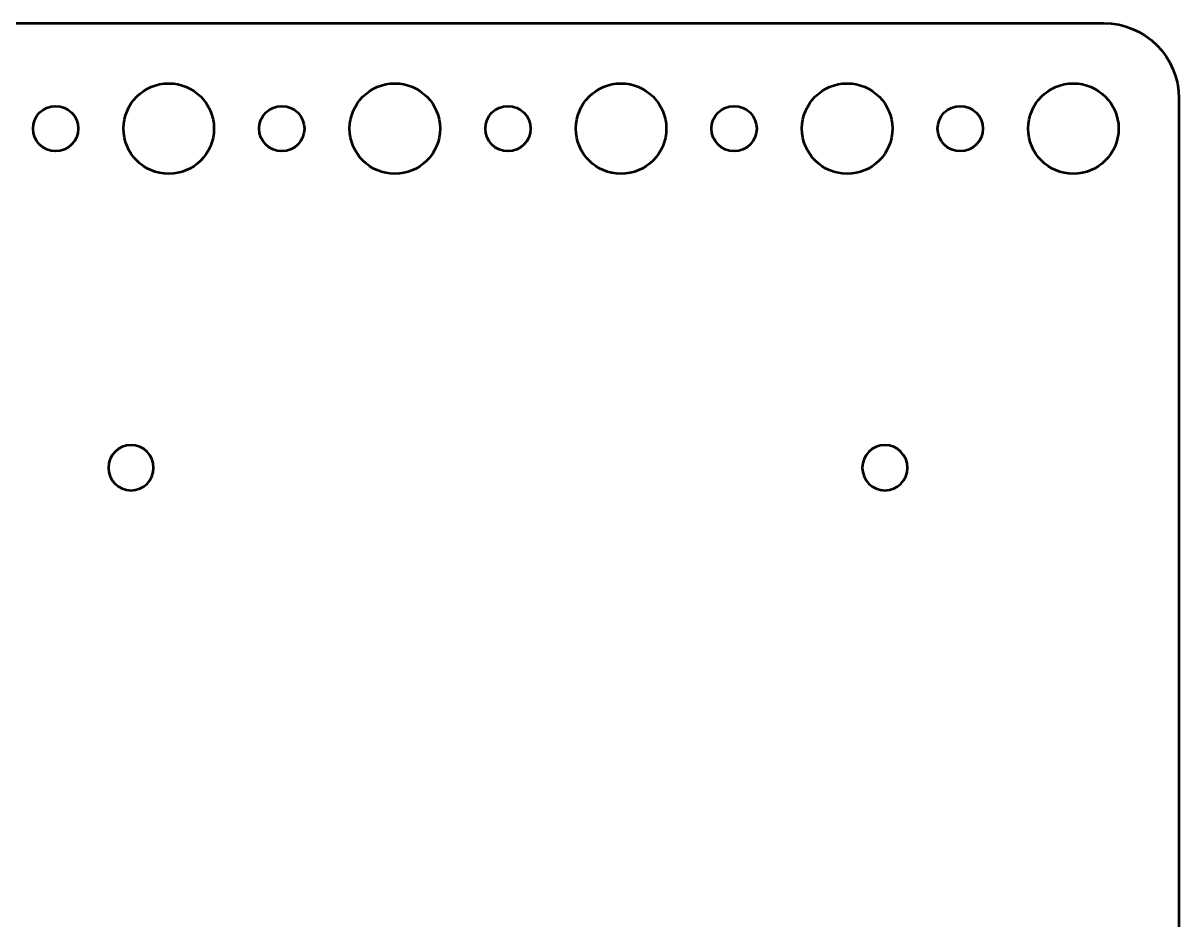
# Model space of a CAD drawing. Header units: centimetres. Extents: x -6.7 to 6.7, y -12.1 to 12.1.
# Drawn here: x -0.97 to 6.7, y 6.1 to 12.05 of the extents above; entities that cross this region are included whole.
import ezdxf

# ---------------------------------------------------------------- set-up
doc = ezdxf.new("R2010")
doc.units = ezdxf.units.CM
doc.header["$MEASUREMENT"] = 0
doc.layers.add('Layer 1', color=7, linetype='Continuous')

msp = doc.modelspace()

# ---------------------------------------------------------------- linework, layer by layer
at = {"layer": 'Layer 1', "lineweight": 53}
for points, knots in [([(6.2, 12.05), (6.2, 12.05), (-6.2, 12.05), (-6.2, 12.05), (-6.2, 12.05), (-6.47614, 12.05), (-6.7, 11.82614), (-6.7, 11.55), (-6.7, 11.55), (-6.7, 11.55), (-6.7, 0.65), (-6.7, 0.65), (-6.7, 0.65), (-6.7, 0.37386), (-6.47614, 0.15), (-6.2, 0.15), (-6.2, 0.15), (-6.2, 0.15), (6.2, 0.15), (6.2, 0.15), (6.2, 0.15), (6.47614, 0.15), (6.7, 0.37386), (6.7, 0.65), (6.7, 0.65), (6.7, 0.65), (6.7, 11.55), (6.7, 11.55), (6.7, 11.55), (6.7, 11.82614), (6.47614, 12.05), (6.2, 12.05)], [0, 0, 0, 0, 0.1111111, 0.1111111, 0.1111111, 0.1111111, 0.2222222, 0.2222222, 0.2222222, 0.2222222, 0.3333333, 0.3333333, 0.3333333, 0.3333333, 0.4444444, 0.4444444, 0.4444444, 0.4444444, 0.5555556, 0.5555556, 0.5555556, 0.5555556, 0.6666667, 0.6666667, 0.6666667, 0.6666667, 0.7777778, 0.7777778, 0.7777778, 0.7777778, 1, 1, 1, 1]), ([(-0.3, 11.35), (-0.3, 11.18431), (-0.16569, 11.05), (0, 11.05), (0, 11.05), (0.16569, 11.05), (0.3, 11.18431), (0.3, 11.35), (0.3, 11.35), (0.3, 11.51569), (0.16569, 11.65), (0, 11.65), (0, 11.65), (-0.16569, 11.65), (-0.3, 11.51569), (-0.3, 11.35)], [0, 0, 0, 0, 0.2, 0.2, 0.2, 0.2, 0.4, 0.4, 0.4, 0.4, 0.6, 0.6, 0.6, 0.6, 1, 1, 1, 1]), ([(1.2, 11.35), (1.2, 11.18431), (1.33431, 11.05), (1.5, 11.05), (1.5, 11.05), (1.66569, 11.05), (1.8, 11.18431), (1.8, 11.35), (1.8, 11.35), (1.8, 11.51569), (1.66569, 11.65), (1.5, 11.65), (1.5, 11.65), (1.33431, 11.65), (1.2, 11.51569), (1.2, 11.35)], [0, 0, 0, 0, 0.2, 0.2, 0.2, 0.2, 0.4, 0.4, 0.4, 0.4, 0.6, 0.6, 0.6, 0.6, 1, 1, 1, 1]), ([(2.7, 11.35), (2.7, 11.18431), (2.83431, 11.05), (3, 11.05), (3, 11.05), (3.16569, 11.05), (3.3, 11.18431), (3.3, 11.35), (3.3, 11.35), (3.3, 11.51569), (3.16569, 11.65), (3, 11.65), (3, 11.65), (2.83431, 11.65), (2.7, 11.51569), (2.7, 11.35)], [0, 0, 0, 0, 0.2, 0.2, 0.2, 0.2, 0.4, 0.4, 0.4, 0.4, 0.6, 0.6, 0.6, 0.6, 1, 1, 1, 1]), ([(4.2, 11.35), (4.2, 11.18431), (4.33431, 11.05), (4.5, 11.05), (4.5, 11.05), (4.66569, 11.05), (4.8, 11.18431), (4.8, 11.35), (4.8, 11.35), (4.8, 11.51569), (4.66569, 11.65), (4.5, 11.65), (4.5, 11.65), (4.33431, 11.65), (4.2, 11.51569), (4.2, 11.35)], [0, 0, 0, 0, 0.2, 0.2, 0.2, 0.2, 0.4, 0.4, 0.4, 0.4, 0.6, 0.6, 0.6, 0.6, 1, 1, 1, 1]), ([(5.7, 11.35), (5.7, 11.18431), (5.83431, 11.05), (6, 11.05), (6, 11.05), (6.16569, 11.05), (6.3, 11.18431), (6.3, 11.35), (6.3, 11.35), (6.3, 11.51569), (6.16569, 11.65), (6, 11.65), (6, 11.65), (5.83431, 11.65), (5.7, 11.51569), (5.7, 11.35)], [0, 0, 0, 0, 0.2, 0.2, 0.2, 0.2, 0.4, 0.4, 0.4, 0.4, 0.6, 0.6, 0.6, 0.6, 1, 1, 1, 1]), ([(-0.9, 11.35), (-0.9, 11.26716), (-0.83284, 11.2), (-0.75, 11.2), (-0.75, 11.2), (-0.66716, 11.2), (-0.6, 11.26716), (-0.6, 11.35), (-0.6, 11.35), (-0.6, 11.43284), (-0.66716, 11.5), (-0.75, 11.5), (-0.75, 11.5), (-0.83284, 11.5), (-0.9, 11.43284), (-0.9, 11.35)], [0, 0, 0, 0, 0.2, 0.2, 0.2, 0.2, 0.4, 0.4, 0.4, 0.4, 0.6, 0.6, 0.6, 0.6, 1, 1, 1, 1]), ([(0.6, 11.35), (0.6, 11.26716), (0.66716, 11.2), (0.75, 11.2), (0.75, 11.2), (0.83284, 11.2), (0.9, 11.26716), (0.9, 11.35), (0.9, 11.35), (0.9, 11.43284), (0.83284, 11.5), (0.75, 11.5), (0.75, 11.5), (0.66716, 11.5), (0.6, 11.43284), (0.6, 11.35)], [0, 0, 0, 0, 0.2, 0.2, 0.2, 0.2, 0.4, 0.4, 0.4, 0.4, 0.6, 0.6, 0.6, 0.6, 1, 1, 1, 1]), ([(2.1, 11.35), (2.1, 11.26716), (2.16716, 11.2), (2.25, 11.2), (2.25, 11.2), (2.33284, 11.2), (2.4, 11.26716), (2.4, 11.35), (2.4, 11.35), (2.4, 11.43284), (2.33284, 11.5), (2.25, 11.5), (2.25, 11.5), (2.16716, 11.5), (2.1, 11.43284), (2.1, 11.35)], [0, 0, 0, 0, 0.2, 0.2, 0.2, 0.2, 0.4, 0.4, 0.4, 0.4, 0.6, 0.6, 0.6, 0.6, 1, 1, 1, 1]), ([(3.6, 11.35), (3.6, 11.26716), (3.66716, 11.2), (3.75, 11.2), (3.75, 11.2), (3.83284, 11.2), (3.9, 11.26716), (3.9, 11.35), (3.9, 11.35), (3.9, 11.43284), (3.83284, 11.5), (3.75, 11.5), (3.75, 11.5), (3.66716, 11.5), (3.6, 11.43284), (3.6, 11.35)], [0, 0, 0, 0, 0.2, 0.2, 0.2, 0.2, 0.4, 0.4, 0.4, 0.4, 0.6, 0.6, 0.6, 0.6, 1, 1, 1, 1]), ([(5.1, 11.35), (5.1, 11.26716), (5.16716, 11.2), (5.25, 11.2), (5.25, 11.2), (5.33284, 11.2), (5.4, 11.26716), (5.4, 11.35), (5.4, 11.35), (5.4, 11.43284), (5.33284, 11.5), (5.25, 11.5), (5.25, 11.5), (5.16716, 11.5), (5.1, 11.43284), (5.1, 11.35)], [0, 0, 0, 0, 0.2, 0.2, 0.2, 0.2, 0.4, 0.4, 0.4, 0.4, 0.6, 0.6, 0.6, 0.6, 1, 1, 1, 1]), ([(-0.25, 8.95), (-0.33284, 8.95), (-0.4, 9.01716), (-0.4, 9.1), (-0.4, 9.1), (-0.4, 9.18284), (-0.33284, 9.25), (-0.25, 9.25), (-0.25, 9.25), (-0.16716, 9.25), (-0.1, 9.18284), (-0.1, 9.1), (-0.1, 9.1), (-0.1, 9.01716), (-0.16716, 8.95), (-0.25, 8.95)], [0, 0, 0, 0, 0.2, 0.2, 0.2, 0.2, 0.4, 0.4, 0.4, 0.4, 0.6, 0.6, 0.6, 0.6, 1, 1, 1, 1]), ([(4.75, 8.95), (4.66716, 8.95), (4.6, 9.01716), (4.6, 9.1), (4.6, 9.1), (4.6, 9.18284), (4.66716, 9.25), (4.75, 9.25), (4.75, 9.25), (4.83284, 9.25), (4.9, 9.18284), (4.9, 9.1), (4.9, 9.1), (4.9, 9.01716), (4.83284, 8.95), (4.75, 8.95)], [0, 0, 0, 0, 0.2, 0.2, 0.2, 0.2, 0.4, 0.4, 0.4, 0.4, 0.6, 0.6, 0.6, 0.6, 1, 1, 1, 1])]:
    msp.add_open_spline(points, degree=3, knots=knots, dxfattribs=at)

doc.saveas('drawing.dxf')
